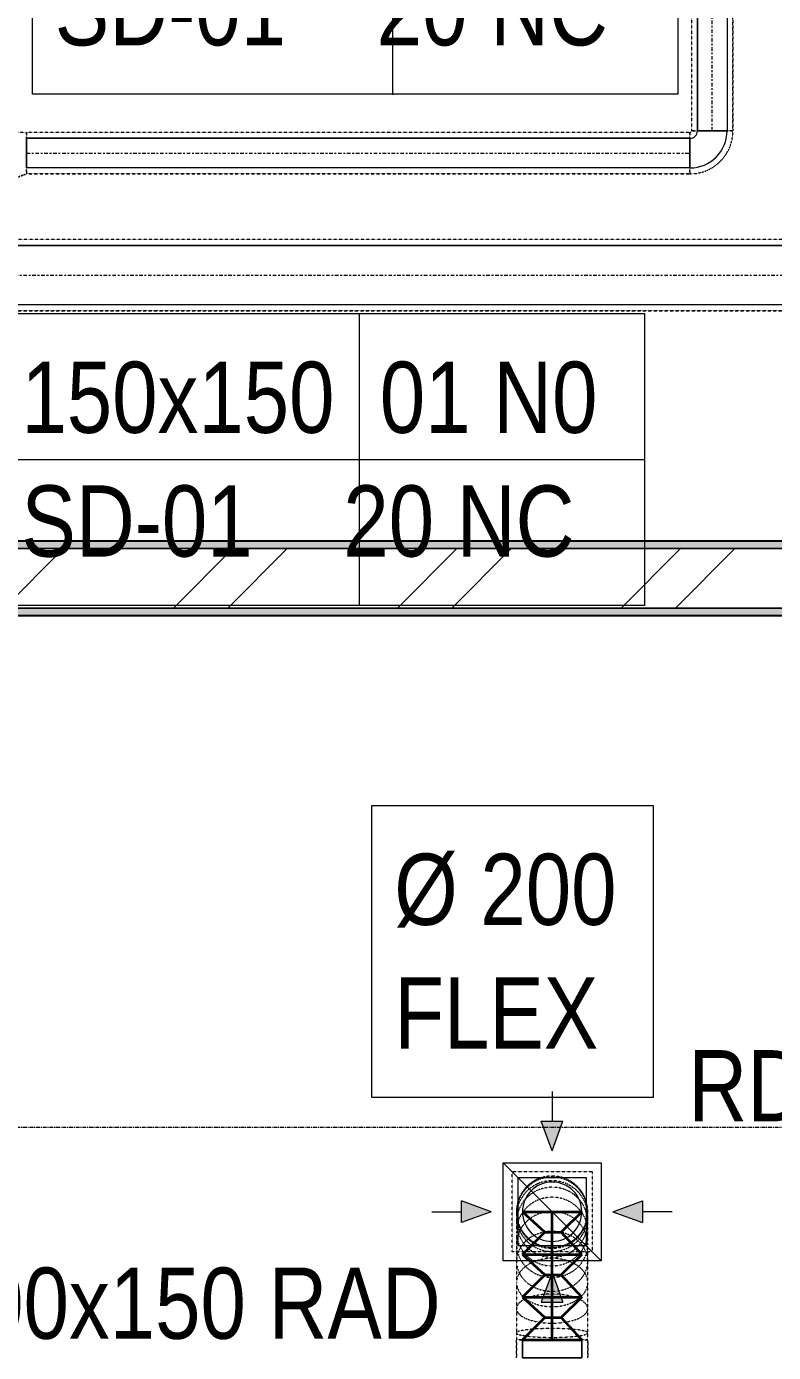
# Model space of a CAD drawing. Header units: inches. Extents: x -83664 to 20107, y -47222 to 19398.
# Drawn here: x 5926 to 8444, y -28523 to -24055 of the extents above; entities that cross this region are included whole.
import ezdxf

# ---------------------------------------------------------------- set-up
doc = ezdxf.new("R2010")
doc.units = ezdxf.units.IN
doc.header["$MEASUREMENT"] = 0
for name, pattern in [('Center', [29.999999, 12, -6, 6, -6]), ('Grid Line', [22.225, 12.7, -3.175, 3.175, -3.175]), ('Hidden 0_50', [1.0584, 0.5292, -0.5292])]:
    doc.linetypes.add(name, pattern=pattern)
for name, color, linetype, lineweight, true_color in [('A-DETL', 7, 'Continuous', 18, 0x00a600), ('M-HVAC-DUCT', 7, 'Continuous', 9, 0xffe97f), ('M-HVAC-DUCT-PATT', 7, 'Continuous', 35, 0x007f00)]:
    doc.layers.add(name, color=color, linetype=linetype, lineweight=lineweight, true_color=true_color)
for name, color, linetype, lineweight in [('A-DETL-GENF', 7, 'Continuous', 9), ('A-WALL', 7, 'Continuous', 9), ('A-WALL-PATT', 7, 'Continuous', 25), ('G-ANNO-TEXT', 7, 'Continuous', 9), ('M-HVAC-CDFF', 7, 'Continuous', 9), ('M-HVAC-DUCT-CNTR', 7, 'Center', 9), ('M-HVAC-DUCT-IDEN', 7, 'Continuous', 18), ('S-GRID', 7, 'Continuous', 9)]:
    doc.layers.add(name, color=color, linetype=linetype, lineweight=lineweight)
doc.styles.add('Arial Narrow_21', font='ARIALN.TTF', dxfattribs={"height": 240})
pattern_1 = [(0, (0, 0), (1219.2, 304.8), [50.292, -864.108, 50.292, -864.108, -4876.8]), (0, (0, 0), (1219.2, 304.8), [-1828.8, 50.292, -1778.508, 50.292, -864.108, -2133.6]), (0, (0, 0), (1219.2, 304.8), [-4572, 50.292, -559.308, 50.292, -1473.708]), (120, (457.2, 152.4), (-873.56454, 903.45817), [50.292, -864.108, 50.292, -864.108, -4876.8]), (120, (457.2, 152.4), (-873.56454, 903.45817), [-1828.8, 50.292, -1778.508, 50.292, -864.108, -2133.6]), (120, (457.2, 152.4), (-873.56454, 903.45817), [-4572, 50.292, -559.308, 50.292, -1473.708]), (240, (609.6, 762), (-345.63546, -1208.25817), [50.292, -864.108, 50.292, -864.108, -4876.8]), (240, (609.6, 762), (-345.63546, -1208.25817), [-1828.8, 50.292, -1778.508, 50.292, -864.108, -2133.6]), (240, (609.6, 762), (-345.63546, -1208.25817), [-4572, 50.292, -559.308, 50.292, -1473.708])]
pattern_2 = [(45, (0, 0), (-377.1708, 377.1708), []), (45, (0, 571.5), (-377.1708, 377.1708), [])]

# ---------------------------------------------------------------- blocks, each defined once
blk = doc.blocks.new('GCE-AT-Return Air Rectangular Diffuser - 230x230-7597546-FIRST FLOOR AC CONDITIONING LAYOUT - PART A')
at = {"layer": 'A-DETL-GENF', "true_color": 0xff00ff}
for points in [[(0, 205), (36.4, 305), (-36.4, 305)], [(-305, -36.4), (-205, 0), (-305, 36.4)], [(305, -36.4), (305, 36.4), (205, 0)], [(36.4, -305), (0, -205), (-36.4, -305)]]:
    blk.add_hatch(color=6, dxfattribs=at).paths.add_polyline_path(points)
at = {"layer": 'A-DETL-GENF', "color": 6, "true_color": 0xff00ff}
for p, q in [((0, 405), (0, 305)), ((0, 205), (-36.4, 305)), ((-36.4, 305), (36.4, 305)), ((0, 205), (36.4, 305)), ((-165, 165), (165, 165)), ((-165, -165), (-165, 165)), ((-165, 165), (165, -165)), ((165, 165), (165, -165)), ((-205, 0), (-305, 36.4)), ((-305, -36.4), (-305, 36.4)), ((205, 0), (305, 36.4)), ((305, 36.4), (305, -36.4)), ((405, 0), (305, 0)), ((-405, 0), (-305, 0)), ((-205, 0), (-305, -36.4)), ((205, 0), (305, -36.4)), ((165, -165), (-165, -165)), ((0, -205), (-36.4, -305)), ((0, -205), (36.4, -305)), ((-36.4, -305), (36.4, -305)), ((0, -405), (0, -305))]:
    blk.add_line(p, q, dxfattribs=at)
blk = doc.blocks.new('M_Rectangular to Round Transition - Angle - 45 Degree-V62-FIRST FLOOR AC CONDITIONING LAYOUT - PART A')
at = {"layer": 'M-HVAC-DUCT', "color": 6, "true_color": 0xff00ff}
for p, q in [((0, 100), (60.4, 100)), ((60.4, 100), (0, 100)), ((0, 100), (0, -100)), ((0, -100), (0, 100)), ((60.4, 0), (60.4, 100)), ((60.4, 0), (60.4, 100)), ((60.4, -100), (60.4, 0)), ((60.4, -100), (60.4, 0)), ((0, -100), (60.4, -100)), ((60.4, -100), (0, -100))]:
    blk.add_line(p, q, dxfattribs=at)
blk = doc.blocks.new('M_Rectangular to Round Transition - Angle - 45 Degree-7626202-FIRST FLOOR AC CONDITIONING LAYOUT - PART A')
at = {"layer": 'M-HVAC-DUCT', "color": 6, "true_color": 0xff00ff}
for p, q in [((132975.6, 86453.8), (133205.6, 86453.8)), ((132975.6, 86223.8), (132975.6, 86453.8)), ((133205.6, 86453.8), (133205.6, 86223.8)), ((133205.6, 86223.8), (132975.6, 86223.8))]:
    blk.add_line(p, q, dxfattribs=at)
for start, end in [(90, 180), (0, 90), (180, 270), (270, 0)]:
    blk.add_arc((133090.6, 86338.8), 100, start, end, dxfattribs=at)
blk = doc.blocks.new('M_Rectangular Elbow - Radius - 0_75 W-8295829-FIRST FLOOR AC CONDITIONING LAYOUT - PART A')
at = {"layer": 'M-HVAC-DUCT', "color": 30, "true_color": 0xff7f00}
for p, q in [((-75, 50), (-75, -50)), ((-75, -50), (-75, 50)), ((-50, 75), (50, 75)), ((50, 75), (-50, 75))]:
    blk.add_line(p, q, dxfattribs=at)
for radius in [25, 25, 125, 125]:
    blk.add_arc((-75, 75), radius, 270, 0, dxfattribs=at)
blk = doc.blocks.new('TEMW-SMBZ-HO-BM-HVAC-00002_rvt-1-FIRST FLOOR AC CONDITIONING LAYOUT - PART A')
at = {"layer": 'M-HVAC-DUCT', "color": 30, "linetype": 'Hidden 0_50', "true_color": 0xff7f00}
for p, q in [((159623.8, 75674.5), (159623.8, 73965.3)), ((159623.8, 75674.5), (159623.8, 73965.3)), ((159763.8, 73965.3), (159763.8, 75674.5)), ((159763.8, 75674.5), (159763.8, 73965.3)), ((157008, 73975.3), (157383, 73960.3)), ((157008, 73975.3), (157383, 73960.3)), ((157383, 73820.3), (157383, 73960.3)), ((157383, 73960.3), (157383, 73820.3)), ((159618.8, 73960.3), (157383, 73960.3)), ((159618.8, 73960.3), (157383, 73960.3)), ((157383, 73820.3), (157383, 73960.3)), ((157383, 73960.3), (157383, 73820.3)), ((159618.8, 73820.3), (159618.8, 73960.3)), ((159618.8, 73960.3), (159618.8, 73820.3)), ((159618.8, 73960.3), (159618.8, 73820.3)), ((159618.8, 73820.3), (159618.8, 73960.3)), ((159763.8, 73965.3), (159623.8, 73965.3)), ((159623.8, 73965.3), (159763.8, 73965.3)), ((159763.8, 73965.3), (159623.8, 73965.3)), ((159623.8, 73965.3), (159763.8, 73965.3)), ((157008, 73685.3), (157383, 73820.3)), ((157383, 73820.3), (157008, 73685.3)), ((157383, 73820.3), (159618.8, 73820.3)), ((159618.8, 73820.3), (157383, 73820.3))]:
    blk.add_line(p, q, dxfattribs=at)
at = {"layer": 'M-HVAC-DUCT', "color": 30, "true_color": 0xff7f00}
for p, q in [((159643.8, 73965.3), (159643.8, 75674.5)), ((159643.8, 75674.5), (159643.8, 73965.3)), ((159743.8, 75674.5), (159743.8, 73965.3)), ((159743.8, 75674.5), (159743.8, 73965.3)), ((157383, 73940.3), (157383, 73840.3)), ((157383, 73840.3), (157383, 73940.3)), ((157383, 73940.3), (159618.8, 73940.3)), ((159618.8, 73940.3), (157383, 73940.3)), ((159618.8, 73940.3), (159618.8, 73840.3)), ((159618.8, 73840.3), (159618.8, 73940.3)), ((159643.8, 73965.3), (159743.8, 73965.3)), ((159743.8, 73965.3), (159643.8, 73965.3)), ((159618.8, 73840.3), (157383, 73840.3)), ((159618.8, 73840.3), (157383, 73840.3))]:
    blk.add_line(p, q, dxfattribs=at)
at = {"layer": 'M-HVAC-DUCT', "color": 6, "linetype": 'Hidden 0_50', "true_color": 0xff00ff}
for p, q in [((163409.1, 73599.1), (155962.6, 73599.1)), ((163409.1, 73599.1), (155962.6, 73599.1)), ((155962.6, 73359.1), (163409.1, 73359.1)), ((163409.1, 73359.1), (155962.6, 73359.1)), ((159019.4, 70188.8), (159019.4, 70458.8)), ((159019.4, 70458.8), (159289.4, 70458.8)), ((159289.4, 70458.8), (159289.4, 70188.8)), ((159034.4, 70323.8), (159034.4, 70320.3)), ((159034.4, 70320.3), (159034.4, 70308.9)), ((159274.4, 70320.3), (159274.4, 70323.8)), ((159274.4, 70308.9), (159274.4, 70320.3)), ((159034.4, 70308.9), (159034.4, 70288.2)), ((159034.4, 70288.2), (159034.4, 70256.8)), ((159274.4, 70288.2), (159274.4, 70308.9)), ((159274.4, 70256.8), (159274.4, 70288.2)), ((159034.4, 70256.8), (159034.4, 70213.5)), ((159274.4, 70213.5), (159274.4, 70256.8)), ((159289.4, 70188.8), (159019.4, 70188.8)), ((159034.4, 70213.5), (159034.4, 70156.7)), ((159274.4, 70156.7), (159274.4, 70213.5)), ((159034.4, 70156.7), (159034.4, 70085.1)), ((159274.4, 70085.1), (159274.4, 70156.7)), ((159034.4, 70085.1), (159034.4, 69997.4)), ((159274.4, 69997.4), (159274.4, 70085.1)), ((159034.4, 69997.4), (159034.4, 69915.3)), ((159274.4, 69915.3), (159274.4, 69997.4)), ((159034.4, 69915.3), (159034.4, 69892.1)), ((159274.4, 69892.1), (159274.4, 69915.3)), ((159034.4, 69892.1), (159274.4, 69892.1)), ((159034.4, 69892.1), (159274.4, 69892.1)), ((159034.4, 69831.7), (159034.4, 69892.1)), ((159034.4, 69892.1), (159034.4, 69831.7)), ((159154.4, 69892.1), (159034.4, 69892.1)), ((159154.4, 69892.1), (159034.4, 69892.1)), ((159274.4, 69892.1), (159154.4, 69892.1)), ((159274.4, 69892.1), (159154.4, 69892.1)), ((159274.4, 69831.7), (159274.4, 69892.1)), ((159274.4, 69892.1), (159274.4, 69831.7))]:
    blk.add_line(p, q, dxfattribs=at)
at = {"layer": 'M-HVAC-DUCT', "color": 6, "true_color": 0xff00ff}
for p, q in [((155962.6, 73579.1), (163409.1, 73579.1)), ((163409.1, 73579.1), (155962.6, 73579.1)), ((163409.1, 73379.1), (155962.6, 73379.1)), ((163409.1, 73379.1), (155962.6, 73379.1))]:
    blk.add_line(p, q, dxfattribs=at)
at = {"layer": 'M-HVAC-DUCT', "color": 30, "linetype": 'Hidden 0_50', "true_color": 0xff7f00}
for radius in [5, 145, 145, 5]:
    blk.add_arc((159618.8, 73965.3), radius, 270, 0, dxfattribs=at)
at = {"layer": 'M-HVAC-DUCT', "color": 6, "linetype": 'Hidden 0_50', "true_color": 0xff00ff}
for start, end in [(0, 180), (90, 180), (0, 90), (180, 0), (180, 270), (270, 0)]:
    blk.add_arc((159154.4, 70323.8), 120, start, end, dxfattribs=at)
for points in [[(159274.4, 70323.8), (159274.4, 70334.2), (159271.6, 70355.2), (159259.5, 70384.5), (159240.2, 70409.6), (159215, 70428.9), (159185.8, 70441), (159154.4, 70445.2), (159122.9, 70441), (159093.7, 70428.9), (159068.5, 70409.6), (159049.2, 70384.5), (159037.1, 70355.2), (159034.4, 70334.2), (159034.4, 70323.8)], [(159274.4, 70320.3), (159274.4, 70330.7), (159271.6, 70351.7), (159259.5, 70380.9), (159240.2, 70406), (159215, 70425.3), (159185.8, 70437.4), (159154.4, 70441.5), (159122.9, 70437.4), (159093.7, 70425.3), (159068.5, 70406), (159049.2, 70380.9), (159037.1, 70351.7), (159034.4, 70330.7), (159034.4, 70320.3)], [(159274.4, 70308.9), (159274.4, 70319.3), (159271.6, 70340.1), (159259.5, 70369.2), (159240.2, 70394.2), (159215, 70413.3), (159185.8, 70425.4), (159154.4, 70429.5), (159122.9, 70425.4), (159093.7, 70413.3), (159068.5, 70394.2), (159049.2, 70369.2), (159037.1, 70340.1), (159034.4, 70319.3), (159034.4, 70308.9)], [(159274.4, 70288.2), (159274.4, 70298.5), (159271.6, 70319.1), (159259.5, 70347.9), (159240.2, 70372.6), (159215, 70391.6), (159185.8, 70403.5), (159154.4, 70407.5), (159122.9, 70403.5), (159093.7, 70391.6), (159068.5, 70372.6), (159049.2, 70347.9), (159037.1, 70319.1), (159034.4, 70298.5), (159034.4, 70288.2)], [(159274.4, 70256.8), (159274.4, 70266.9), (159271.6, 70287.1), (159259.5, 70315.3), (159240.2, 70339.5), (159215, 70358.1), (159185.8, 70369.7), (159154.4, 70373.7), (159122.9, 70369.7), (159093.7, 70358.1), (159068.5, 70339.5), (159049.2, 70315.3), (159037.1, 70287.1), (159034.4, 70266.9), (159034.4, 70256.8)], [(159274.4, 70213.5), (159274.4, 70223.1), (159271.6, 70242.5), (159259.5, 70269.5), (159240.2, 70292.7), (159215, 70310.5), (159185.8, 70321.7), (159154.4, 70325.5), (159122.9, 70321.7), (159093.7, 70310.5), (159068.5, 70292.7), (159049.2, 70269.5), (159037.1, 70242.5), (159034.4, 70223.1), (159034.4, 70213.5)], [(159034.4, 70323.8), (159034.4, 70313.3), (159037.1, 70292.4), (159049.2, 70263.1), (159068.5, 70237.9), (159093.7, 70218.7), (159122.9, 70206.5), (159154.4, 70202.4), (159185.8, 70206.5), (159215, 70218.7), (159240.2, 70237.9), (159259.5, 70263.1), (159271.6, 70292.4), (159274.4, 70313.3), (159274.4, 70323.8)], [(159034.4, 70320.3), (159034.4, 70309.8), (159037.1, 70288.9), (159049.2, 70259.7), (159068.5, 70234.6), (159093.7, 70215.3), (159122.9, 70203.2), (159154.4, 70199.1), (159185.8, 70203.2), (159215, 70215.3), (159240.2, 70234.6), (159259.5, 70259.7), (159271.6, 70288.9), (159274.4, 70309.8), (159274.4, 70320.3)], [(159034.4, 70308.9), (159034.4, 70298.5), (159037.1, 70277.7), (159049.2, 70248.6), (159068.5, 70223.6), (159093.7, 70204.4), (159122.9, 70192.4), (159154.4, 70188.3), (159185.8, 70192.4), (159215, 70204.4), (159240.2, 70223.6), (159259.5, 70248.6), (159271.6, 70277.7), (159274.4, 70298.5), (159274.4, 70308.9)], [(159034.4, 70288.2), (159034.4, 70277.9), (159037.1, 70257.3), (159049.2, 70228.5), (159068.5, 70203.8), (159093.7, 70184.8), (159122.9, 70172.9), (159154.4, 70168.8), (159185.8, 70172.9), (159215, 70184.8), (159240.2, 70203.8), (159259.5, 70228.5), (159271.6, 70257.3), (159274.4, 70277.9), (159274.4, 70288.2)], [(159274.4, 70156.7), (159274.4, 70165.5), (159271.6, 70183.1), (159259.5, 70207.8), (159240.2, 70228.9), (159215, 70245.2), (159185.8, 70255.4), (159154.4, 70258.8), (159122.9, 70255.4), (159093.7, 70245.2), (159068.5, 70228.9), (159049.2, 70207.8), (159037.1, 70183.1), (159034.4, 70165.5), (159034.4, 70156.7)], [(159034.4, 70256.8), (159034.4, 70246.8), (159037.1, 70226.6), (159049.2, 70198.4), (159068.5, 70174.2), (159093.7, 70155.6), (159122.9, 70143.9), (159154.4, 70140), (159185.8, 70143.9), (159215, 70155.6), (159240.2, 70174.2), (159259.5, 70198.4), (159271.6, 70226.6), (159274.4, 70246.8), (159274.4, 70256.8)], [(159034.4, 70213.5), (159034.4, 70203.8), (159037.1, 70184.5), (159049.2, 70157.4), (159068.5, 70134.2), (159093.7, 70116.4), (159122.9, 70105.2), (159154.4, 70101.4), (159185.8, 70105.2), (159215, 70116.4), (159240.2, 70134.2), (159259.5, 70157.4), (159271.6, 70184.5), (159274.4, 70203.8), (159274.4, 70213.5)], [(159274.4, 70085.1), (159274.4, 70092.2), (159271.6, 70106.4), (159259.5, 70126.2), (159240.2, 70143.3), (159215, 70156.4), (159185.8, 70164.6), (159154.4, 70167.4), (159122.9, 70164.6), (159093.7, 70156.4), (159068.5, 70143.3), (159049.2, 70126.2), (159037.1, 70106.4), (159034.4, 70092.2), (159034.4, 70085.1)], [(159034.4, 70156.7), (159034.4, 70147.8), (159037.1, 70130.2), (159049.2, 70105.6), (159068.5, 70084.4), (159093.7, 70068.2), (159122.9, 70058), (159154.4, 70054.5), (159185.8, 70058), (159215, 70068.2), (159240.2, 70084.4), (159259.5, 70105.6), (159271.6, 70130.2), (159274.4, 70147.8), (159274.4, 70156.7)], [(159034.4, 70085.1), (159034.4, 70078), (159037.1, 70063.8), (159049.2, 70043.9), (159068.5, 70026.9), (159093.7, 70013.8), (159122.9, 70005.6), (159154.4, 70002.8), (159185.8, 70005.6), (159215, 70013.8), (159240.2, 70026.9), (159259.5, 70043.9), (159271.6, 70063.8), (159274.4, 70078), (159274.4, 70085.1)], [(159274.4, 69997.4), (159274.4, 70001.7), (159271.6, 70010.2), (159259.5, 70022.2), (159240.2, 70032.4), (159215, 70040.3), (159185.8, 70045.3), (159154.4, 70047), (159122.9, 70045.3), (159093.7, 70040.3), (159068.5, 70032.4), (159049.2, 70022.2), (159037.1, 70010.2), (159034.4, 70001.7), (159034.4, 69997.4)], [(159034.4, 69997.4), (159034.4, 69993), (159037.1, 69984.5), (159049.2, 69972.5), (159068.5, 69962.3), (159093.7, 69954.4), (159122.9, 69949.4), (159154.4, 69947.7), (159185.8, 69949.4), (159215, 69954.4), (159240.2, 69962.3), (159259.5, 69972.5), (159271.6, 69984.5), (159274.4, 69993), (159274.4, 69997.4)], [(159274.4, 69915.3), (159274.4, 69916.6), (159271.6, 69919.2), (159259.5, 69922.9), (159240.2, 69926), (159215, 69928.4), (159185.8, 69929.9), (159154.4, 69930.4), (159122.9, 69929.9), (159093.7, 69928.4), (159068.5, 69926), (159049.2, 69922.9), (159037.1, 69919.2), (159034.4, 69916.6), (159034.4, 69915.3)], [(159034.4, 69915.3), (159034.4, 69914), (159037.1, 69911.4), (159049.2, 69907.7), (159068.5, 69904.6), (159093.7, 69902.2), (159122.9, 69900.7), (159154.4, 69900.2), (159185.8, 69900.7), (159215, 69902.2), (159240.2, 69904.6), (159259.5, 69907.7), (159271.6, 69911.4), (159274.4, 69914), (159274.4, 69915.3)]]:
    blk.add_open_spline(points, degree=3, dxfattribs=at)
at = {"layer": 'M-HVAC-DUCT-CNTR', "color": 30, "true_color": 0xff7f00}
for p, q in [((159693.8, 73965.3), (159693.8, 75674.5)), ((157383, 73890.3), (159618.8, 73890.3))]:
    blk.add_line(p, q, dxfattribs=at)
at = {"layer": 'M-HVAC-DUCT-CNTR', "color": 6, "true_color": 0xff00ff}
blk.add_line((155962.6, 73479.1), (163409.1, 73479.1), dxfattribs=at)
at = {"layer": 'M-HVAC-DUCT-CNTR', "color": 6, "linetype": 'Continuous', "lineweight": 35, "true_color": 0xff00ff}
blk.add_open_spline([(159154.4, 69892.1), (159154.4, 70235.6), (159154.4, 70323.8), (159154.4, 70323.8)], degree=3, dxfattribs=at)
at = {"layer": 'M-HVAC-DUCT-PATT', "color": 6, "true_color": 0xff00ff}
for p, q in [((159054.4, 70323.8), (159254.4, 70323.8)), ((159054.4, 70323.8), (159129.4, 70254.9)), ((159254.4, 70323.8), (159185.4, 70254.9)), ((159054.4, 70179.9), (159129.4, 70254.9)), ((159129.4, 70254.9), (159185.4, 70254.9)), ((159254.4, 70179.9), (159185.4, 70254.9)), ((159054.4, 70179.9), (159254.4, 70179.9)), ((159054.4, 70179.9), (159254.4, 70179.9)), ((159054.4, 70179.9), (159129.4, 70111)), ((159254.4, 70179.9), (159185.4, 70111)), ((159054.4, 70036), (159129.4, 70111)), ((159129.4, 70111), (159185.4, 70111)), ((159254.4, 70036), (159185.4, 70111)), ((159054.4, 70036), (159254.4, 70036)), ((159054.4, 70036), (159254.4, 70036)), ((159054.4, 70036), (159129.4, 69967.1)), ((159254.4, 70036), (159185.4, 69967.1)), ((159054.4, 69892.1), (159129.4, 69967.1)), ((159129.4, 69967.1), (159185.4, 69967.1)), ((159254.4, 69892.1), (159185.4, 69967.1)), ((159054.4, 69892.1), (159254.4, 69892.1)), ((159054.4, 69892.1), (159254.4, 69892.1))]:
    blk.add_line(p, q, dxfattribs=at)
at = {"layer": 'M-HVAC-CDFF', "color": 6, "linetype": 'Hidden 0_50', "lineweight": 9, "true_color": 0xff00ff}
blk.add_blockref('GCE-AT-Return Air Rectangular Diffuser - 230x230-7597546-FIRST FLOOR AC CONDITIONING LAYOUT - PART A', (159154.4, 70323.8), dxfattribs=at)
at = {"layer": 'M-HVAC-DUCT', "color": 6, "linetype": 'Hidden 0_50', "lineweight": 9, "true_color": 0xff00ff}
for name, p in [('M_Rectangular Elbow - Radius - 0_75 W-8295829-FIRST FLOOR AC CONDITIONING LAYOUT - PART A', (159693.8, 73890.3)), ('M_Rectangular to Round Transition - Angle - 45 Degree-7626202-FIRST FLOOR AC CONDITIONING LAYOUT - PART A', (26063.8, -16015.1))]:
    blk.add_blockref(name, p, dxfattribs=at)
at = {"layer": 'M-HVAC-DUCT', "color": 6, "linetype": 'Hidden 0_50', "lineweight": 9, "true_color": 0xff00ff, "rotation": 90}
blk.add_blockref('M_Rectangular to Round Transition - Angle - 45 Degree-V62-FIRST FLOOR AC CONDITIONING LAYOUT - PART A', (159154.4, 69831.7), dxfattribs=at)
blk = doc.blocks.new('TEMW-SMBZ-HO-BM-HVAC-00002_rvt-2-FIRST FLOOR AC CONDITIONING LAYOUT - PART A')
at = {"layer": 'M-HVAC-DUCT', "color": 30, "linetype": 'Hidden 0_50', "true_color": 0xff7f00}
for p, q in [((159623.8, 75674.5), (159623.8, 73965.3)), ((159623.8, 75674.5), (159623.8, 73965.3)), ((159763.8, 73965.3), (159763.8, 75674.5)), ((159763.8, 75674.5), (159763.8, 73965.3)), ((157008, 73975.3), (157383, 73960.3)), ((157008, 73975.3), (157383, 73960.3)), ((157383, 73820.3), (157383, 73960.3)), ((157383, 73960.3), (157383, 73820.3)), ((159618.8, 73960.3), (157383, 73960.3)), ((159618.8, 73960.3), (157383, 73960.3)), ((157383, 73820.3), (157383, 73960.3)), ((157383, 73960.3), (157383, 73820.3)), ((159618.8, 73820.3), (159618.8, 73960.3)), ((159618.8, 73960.3), (159618.8, 73820.3)), ((159618.8, 73960.3), (159618.8, 73820.3)), ((159618.8, 73820.3), (159618.8, 73960.3)), ((159763.8, 73965.3), (159623.8, 73965.3)), ((159623.8, 73965.3), (159763.8, 73965.3)), ((159763.8, 73965.3), (159623.8, 73965.3)), ((159623.8, 73965.3), (159763.8, 73965.3)), ((157008, 73685.3), (157383, 73820.3)), ((157383, 73820.3), (157008, 73685.3)), ((157383, 73820.3), (159618.8, 73820.3)), ((159618.8, 73820.3), (157383, 73820.3))]:
    blk.add_line(p, q, dxfattribs=at)
at = {"layer": 'M-HVAC-DUCT', "color": 30, "true_color": 0xff7f00}
for p, q in [((159643.8, 73965.3), (159643.8, 75674.5)), ((159643.8, 75674.5), (159643.8, 73965.3)), ((159743.8, 75674.5), (159743.8, 73965.3)), ((159743.8, 75674.5), (159743.8, 73965.3)), ((157383, 73940.3), (157383, 73840.3)), ((157383, 73840.3), (157383, 73940.3)), ((157383, 73940.3), (159618.8, 73940.3)), ((159618.8, 73940.3), (157383, 73940.3)), ((159618.8, 73940.3), (159618.8, 73840.3)), ((159618.8, 73840.3), (159618.8, 73940.3)), ((159643.8, 73965.3), (159743.8, 73965.3)), ((159743.8, 73965.3), (159643.8, 73965.3)), ((159618.8, 73840.3), (157383, 73840.3)), ((159618.8, 73840.3), (157383, 73840.3))]:
    blk.add_line(p, q, dxfattribs=at)
at = {"layer": 'M-HVAC-DUCT', "color": 6, "linetype": 'Hidden 0_50', "true_color": 0xff00ff}
for p, q in [((163409.1, 73599.1), (155962.6, 73599.1)), ((163409.1, 73599.1), (155962.6, 73599.1)), ((155962.6, 73359.1), (163409.1, 73359.1)), ((163409.1, 73359.1), (155962.6, 73359.1)), ((159019.4, 70188.8), (159019.4, 70458.8)), ((159019.4, 70458.8), (159289.4, 70458.8)), ((159289.4, 70458.8), (159289.4, 70188.8)), ((159034.4, 70323.8), (159034.4, 70320.3)), ((159034.4, 70320.3), (159034.4, 70308.9)), ((159274.4, 70320.3), (159274.4, 70323.8)), ((159274.4, 70308.9), (159274.4, 70320.3)), ((159034.4, 70308.9), (159034.4, 70288.2)), ((159034.4, 70288.2), (159034.4, 70256.8)), ((159274.4, 70288.2), (159274.4, 70308.9)), ((159274.4, 70256.8), (159274.4, 70288.2)), ((159034.4, 70256.8), (159034.4, 70213.5)), ((159274.4, 70213.5), (159274.4, 70256.8)), ((159289.4, 70188.8), (159019.4, 70188.8)), ((159034.4, 70213.5), (159034.4, 70156.7)), ((159274.4, 70156.7), (159274.4, 70213.5)), ((159034.4, 70156.7), (159034.4, 70085.1)), ((159274.4, 70085.1), (159274.4, 70156.7)), ((159034.4, 70085.1), (159034.4, 69997.4)), ((159274.4, 69997.4), (159274.4, 70085.1)), ((159034.4, 69997.4), (159034.4, 69915.3)), ((159274.4, 69915.3), (159274.4, 69997.4)), ((159034.4, 69915.3), (159034.4, 69892.1)), ((159274.4, 69892.1), (159274.4, 69915.3)), ((159034.4, 69892.1), (159274.4, 69892.1)), ((159034.4, 69892.1), (159274.4, 69892.1)), ((159034.4, 69831.7), (159034.4, 69892.1)), ((159034.4, 69892.1), (159034.4, 69831.7)), ((159154.4, 69892.1), (159034.4, 69892.1)), ((159154.4, 69892.1), (159034.4, 69892.1)), ((159274.4, 69892.1), (159154.4, 69892.1)), ((159274.4, 69892.1), (159154.4, 69892.1)), ((159274.4, 69831.7), (159274.4, 69892.1)), ((159274.4, 69892.1), (159274.4, 69831.7))]:
    blk.add_line(p, q, dxfattribs=at)
at = {"layer": 'M-HVAC-DUCT', "color": 6, "true_color": 0xff00ff}
for p, q in [((155962.6, 73579.1), (163409.1, 73579.1)), ((163409.1, 73579.1), (155962.6, 73579.1)), ((163409.1, 73379.1), (155962.6, 73379.1)), ((163409.1, 73379.1), (155962.6, 73379.1))]:
    blk.add_line(p, q, dxfattribs=at)
at = {"layer": 'M-HVAC-DUCT', "color": 30, "linetype": 'Hidden 0_50', "true_color": 0xff7f00}
for radius in [5, 145, 145, 5]:
    blk.add_arc((159618.8, 73965.3), radius, 270, 0, dxfattribs=at)
at = {"layer": 'M-HVAC-DUCT', "color": 6, "linetype": 'Hidden 0_50', "true_color": 0xff00ff}
for start, end in [(0, 180), (90, 180), (0, 90), (180, 0), (180, 270), (270, 0)]:
    blk.add_arc((159154.4, 70323.8), 120, start, end, dxfattribs=at)
for points in [[(159274.4, 70323.8), (159274.4, 70334.2), (159271.6, 70355.2), (159259.5, 70384.5), (159240.2, 70409.6), (159215, 70428.9), (159185.8, 70441), (159154.4, 70445.2), (159122.9, 70441), (159093.7, 70428.9), (159068.5, 70409.6), (159049.2, 70384.5), (159037.1, 70355.2), (159034.4, 70334.2), (159034.4, 70323.8)], [(159274.4, 70320.3), (159274.4, 70330.7), (159271.6, 70351.7), (159259.5, 70380.9), (159240.2, 70406), (159215, 70425.3), (159185.8, 70437.4), (159154.4, 70441.5), (159122.9, 70437.4), (159093.7, 70425.3), (159068.5, 70406), (159049.2, 70380.9), (159037.1, 70351.7), (159034.4, 70330.7), (159034.4, 70320.3)], [(159274.4, 70308.9), (159274.4, 70319.3), (159271.6, 70340.1), (159259.5, 70369.2), (159240.2, 70394.2), (159215, 70413.3), (159185.8, 70425.4), (159154.4, 70429.5), (159122.9, 70425.4), (159093.7, 70413.3), (159068.5, 70394.2), (159049.2, 70369.2), (159037.1, 70340.1), (159034.4, 70319.3), (159034.4, 70308.9)], [(159274.4, 70288.2), (159274.4, 70298.5), (159271.6, 70319.1), (159259.5, 70347.9), (159240.2, 70372.6), (159215, 70391.6), (159185.8, 70403.5), (159154.4, 70407.5), (159122.9, 70403.5), (159093.7, 70391.6), (159068.5, 70372.6), (159049.2, 70347.9), (159037.1, 70319.1), (159034.4, 70298.5), (159034.4, 70288.2)], [(159274.4, 70256.8), (159274.4, 70266.9), (159271.6, 70287.1), (159259.5, 70315.3), (159240.2, 70339.5), (159215, 70358.1), (159185.8, 70369.7), (159154.4, 70373.7), (159122.9, 70369.7), (159093.7, 70358.1), (159068.5, 70339.5), (159049.2, 70315.3), (159037.1, 70287.1), (159034.4, 70266.9), (159034.4, 70256.8)], [(159274.4, 70213.5), (159274.4, 70223.1), (159271.6, 70242.5), (159259.5, 70269.5), (159240.2, 70292.7), (159215, 70310.5), (159185.8, 70321.7), (159154.4, 70325.5), (159122.9, 70321.7), (159093.7, 70310.5), (159068.5, 70292.7), (159049.2, 70269.5), (159037.1, 70242.5), (159034.4, 70223.1), (159034.4, 70213.5)], [(159034.4, 70323.8), (159034.4, 70313.3), (159037.1, 70292.4), (159049.2, 70263.1), (159068.5, 70237.9), (159093.7, 70218.7), (159122.9, 70206.5), (159154.4, 70202.4), (159185.8, 70206.5), (159215, 70218.7), (159240.2, 70237.9), (159259.5, 70263.1), (159271.6, 70292.4), (159274.4, 70313.3), (159274.4, 70323.8)], [(159034.4, 70320.3), (159034.4, 70309.8), (159037.1, 70288.9), (159049.2, 70259.7), (159068.5, 70234.6), (159093.7, 70215.3), (159122.9, 70203.2), (159154.4, 70199.1), (159185.8, 70203.2), (159215, 70215.3), (159240.2, 70234.6), (159259.5, 70259.7), (159271.6, 70288.9), (159274.4, 70309.8), (159274.4, 70320.3)], [(159034.4, 70308.9), (159034.4, 70298.5), (159037.1, 70277.7), (159049.2, 70248.6), (159068.5, 70223.6), (159093.7, 70204.4), (159122.9, 70192.4), (159154.4, 70188.3), (159185.8, 70192.4), (159215, 70204.4), (159240.2, 70223.6), (159259.5, 70248.6), (159271.6, 70277.7), (159274.4, 70298.5), (159274.4, 70308.9)], [(159034.4, 70288.2), (159034.4, 70277.9), (159037.1, 70257.3), (159049.2, 70228.5), (159068.5, 70203.8), (159093.7, 70184.8), (159122.9, 70172.9), (159154.4, 70168.8), (159185.8, 70172.9), (159215, 70184.8), (159240.2, 70203.8), (159259.5, 70228.5), (159271.6, 70257.3), (159274.4, 70277.9), (159274.4, 70288.2)], [(159274.4, 70156.7), (159274.4, 70165.5), (159271.6, 70183.1), (159259.5, 70207.8), (159240.2, 70228.9), (159215, 70245.2), (159185.8, 70255.4), (159154.4, 70258.8), (159122.9, 70255.4), (159093.7, 70245.2), (159068.5, 70228.9), (159049.2, 70207.8), (159037.1, 70183.1), (159034.4, 70165.5), (159034.4, 70156.7)], [(159034.4, 70256.8), (159034.4, 70246.8), (159037.1, 70226.6), (159049.2, 70198.4), (159068.5, 70174.2), (159093.7, 70155.6), (159122.9, 70143.9), (159154.4, 70140), (159185.8, 70143.9), (159215, 70155.6), (159240.2, 70174.2), (159259.5, 70198.4), (159271.6, 70226.6), (159274.4, 70246.8), (159274.4, 70256.8)], [(159034.4, 70213.5), (159034.4, 70203.8), (159037.1, 70184.5), (159049.2, 70157.4), (159068.5, 70134.2), (159093.7, 70116.4), (159122.9, 70105.2), (159154.4, 70101.4), (159185.8, 70105.2), (159215, 70116.4), (159240.2, 70134.2), (159259.5, 70157.4), (159271.6, 70184.5), (159274.4, 70203.8), (159274.4, 70213.5)], [(159274.4, 70085.1), (159274.4, 70092.2), (159271.6, 70106.4), (159259.5, 70126.2), (159240.2, 70143.3), (159215, 70156.4), (159185.8, 70164.6), (159154.4, 70167.4), (159122.9, 70164.6), (159093.7, 70156.4), (159068.5, 70143.3), (159049.2, 70126.2), (159037.1, 70106.4), (159034.4, 70092.2), (159034.4, 70085.1)], [(159034.4, 70156.7), (159034.4, 70147.8), (159037.1, 70130.2), (159049.2, 70105.6), (159068.5, 70084.4), (159093.7, 70068.2), (159122.9, 70058), (159154.4, 70054.5), (159185.8, 70058), (159215, 70068.2), (159240.2, 70084.4), (159259.5, 70105.6), (159271.6, 70130.2), (159274.4, 70147.8), (159274.4, 70156.7)], [(159034.4, 70085.1), (159034.4, 70078), (159037.1, 70063.8), (159049.2, 70043.9), (159068.5, 70026.9), (159093.7, 70013.8), (159122.9, 70005.6), (159154.4, 70002.8), (159185.8, 70005.6), (159215, 70013.8), (159240.2, 70026.9), (159259.5, 70043.9), (159271.6, 70063.8), (159274.4, 70078), (159274.4, 70085.1)], [(159274.4, 69997.4), (159274.4, 70001.7), (159271.6, 70010.2), (159259.5, 70022.2), (159240.2, 70032.4), (159215, 70040.3), (159185.8, 70045.3), (159154.4, 70047), (159122.9, 70045.3), (159093.7, 70040.3), (159068.5, 70032.4), (159049.2, 70022.2), (159037.1, 70010.2), (159034.4, 70001.7), (159034.4, 69997.4)], [(159034.4, 69997.4), (159034.4, 69993), (159037.1, 69984.5), (159049.2, 69972.5), (159068.5, 69962.3), (159093.7, 69954.4), (159122.9, 69949.4), (159154.4, 69947.7), (159185.8, 69949.4), (159215, 69954.4), (159240.2, 69962.3), (159259.5, 69972.5), (159271.6, 69984.5), (159274.4, 69993), (159274.4, 69997.4)], [(159274.4, 69915.3), (159274.4, 69916.6), (159271.6, 69919.2), (159259.5, 69922.9), (159240.2, 69926), (159215, 69928.4), (159185.8, 69929.9), (159154.4, 69930.4), (159122.9, 69929.9), (159093.7, 69928.4), (159068.5, 69926), (159049.2, 69922.9), (159037.1, 69919.2), (159034.4, 69916.6), (159034.4, 69915.3)], [(159034.4, 69915.3), (159034.4, 69914), (159037.1, 69911.4), (159049.2, 69907.7), (159068.5, 69904.6), (159093.7, 69902.2), (159122.9, 69900.7), (159154.4, 69900.2), (159185.8, 69900.7), (159215, 69902.2), (159240.2, 69904.6), (159259.5, 69907.7), (159271.6, 69911.4), (159274.4, 69914), (159274.4, 69915.3)]]:
    blk.add_open_spline(points, degree=3, dxfattribs=at)
at = {"layer": 'M-HVAC-DUCT-CNTR', "color": 30, "true_color": 0xff7f00}
for p, q in [((159693.8, 73965.3), (159693.8, 75674.5)), ((157383, 73890.3), (159618.8, 73890.3))]:
    blk.add_line(p, q, dxfattribs=at)
at = {"layer": 'M-HVAC-DUCT-CNTR', "color": 6, "true_color": 0xff00ff}
blk.add_line((155962.6, 73479.1), (163409.1, 73479.1), dxfattribs=at)
at = {"layer": 'M-HVAC-DUCT-CNTR', "color": 6, "linetype": 'Continuous', "lineweight": 35, "true_color": 0xff00ff}
blk.add_open_spline([(159154.4, 69892.1), (159154.4, 70235.6), (159154.4, 70323.8), (159154.4, 70323.8)], degree=3, dxfattribs=at)
at = {"layer": 'M-HVAC-DUCT-PATT', "color": 6, "true_color": 0xff00ff}
for p, q in [((159054.4, 70323.8), (159254.4, 70323.8)), ((159054.4, 70323.8), (159129.4, 70254.9)), ((159254.4, 70323.8), (159185.4, 70254.9)), ((159054.4, 70179.9), (159129.4, 70254.9)), ((159129.4, 70254.9), (159185.4, 70254.9)), ((159254.4, 70179.9), (159185.4, 70254.9)), ((159054.4, 70179.9), (159254.4, 70179.9)), ((159054.4, 70179.9), (159254.4, 70179.9)), ((159054.4, 70179.9), (159129.4, 70111)), ((159254.4, 70179.9), (159185.4, 70111)), ((159054.4, 70036), (159129.4, 70111)), ((159129.4, 70111), (159185.4, 70111)), ((159254.4, 70036), (159185.4, 70111)), ((159054.4, 70036), (159254.4, 70036)), ((159054.4, 70036), (159254.4, 70036)), ((159054.4, 70036), (159129.4, 69967.1)), ((159254.4, 70036), (159185.4, 69967.1)), ((159054.4, 69892.1), (159129.4, 69967.1)), ((159129.4, 69967.1), (159185.4, 69967.1)), ((159254.4, 69892.1), (159185.4, 69967.1)), ((159054.4, 69892.1), (159254.4, 69892.1)), ((159054.4, 69892.1), (159254.4, 69892.1))]:
    blk.add_line(p, q, dxfattribs=at)
at = {"layer": 'M-HVAC-CDFF', "color": 6, "linetype": 'Hidden 0_50', "lineweight": 9, "true_color": 0xff00ff}
blk.add_blockref('GCE-AT-Return Air Rectangular Diffuser - 230x230-7597546-FIRST FLOOR AC CONDITIONING LAYOUT - PART A', (159154.4, 70323.8), dxfattribs=at)
at = {"layer": 'M-HVAC-DUCT', "color": 6, "linetype": 'Hidden 0_50', "lineweight": 9, "true_color": 0xff00ff}
for name, p in [('M_Rectangular Elbow - Radius - 0_75 W-8295829-FIRST FLOOR AC CONDITIONING LAYOUT - PART A', (159693.8, 73890.3)), ('M_Rectangular to Round Transition - Angle - 45 Degree-7626202-FIRST FLOOR AC CONDITIONING LAYOUT - PART A', (26063.8, -16015.1))]:
    blk.add_blockref(name, p, dxfattribs=at)
at = {"layer": 'M-HVAC-DUCT', "color": 6, "linetype": 'Hidden 0_50', "lineweight": 9, "true_color": 0xff00ff, "rotation": 90}
blk.add_blockref('M_Rectangular to Round Transition - Angle - 45 Degree-V62-FIRST FLOOR AC CONDITIONING LAYOUT - PART A', (159154.4, 69831.7), dxfattribs=at)
blk = doc.blocks.new('SMBZ_Hospital Arch Model_2026_01_29_rvt-1-FIRST FLOOR AC CONDITIONING LAYOUT - PART A')
at = {"layer": 'A-WALL-PATT', "lineweight": 9, "true_color": 0xbbbbbb}
h = blk.add_hatch(dxfattribs=at)
h.set_pattern_fill('FP_13', color=9, style=0, pattern_type=2)
h.set_pattern_definition(pattern_1)
h.paths.add_polyline_path([(134497, 72557.7), (166659.4, 72557.7), (166659.4, 72582.7), (114909.4, 72582.7), (114909.4, 72557.7), (132914.7, 72557.7)])
h = blk.add_hatch(dxfattribs=at)
h.set_pattern_fill('FP_12', color=9, style=0, pattern_type=2)
h.set_pattern_definition(pattern_2)
h.paths.add_polyline_path([(166659.4, 72357.7), (166659.4, 72557.7), (115109.4, 72557.7), (115109.4, 72357.7), (166461.3, 72357.7), (166461.3, 72526), (166611.3, 72526), (166611.3, 72357.7), (166634.4, 72357.7)])
h.paths.add_polyline_path([(148287, 72382.7), (146937, 72382.7), (146937, 72532.7), (148287, 72532.7), (148287, 72428.4)])
h.paths.add_polyline_path([(151156.4, 72382.7), (150032.4, 72382.7), (150032.4, 72532.7), (151156.4, 72532.7), (151156.4, 72417.2)])
h.paths.add_polyline_path([(134923.8, 72404.6), (134923.8, 72554.6), (135947.8, 72554.6), (135947.8, 72404.6)])
h = blk.add_hatch(dxfattribs=at)
h.set_pattern_fill('FP_13', color=9, style=0, pattern_type=2)
h.set_pattern_definition(pattern_1)
h.paths.add_polyline_path([(145572.9, 72557.7), (166659.4, 72557.7), (166659.4, 72582.7), (123686, 72582.7), (123686, 72557.7), (143990.6, 72557.7)])
h = blk.add_hatch(dxfattribs=at)
h.set_pattern_fill('FP_12', color=9, style=0, pattern_type=2)
h.set_pattern_definition(pattern_2)
h.paths.add_polyline_path([(166659.4, 72357.7), (166659.4, 72557.7), (123686, 72557.7), (123686, 72357.7), (166461.3, 72357.7), (166461.3, 72526), (166611.3, 72526), (166611.3, 72357.7), (166634.4, 72357.7)])
h.paths.add_polyline_path([(148287, 72382.7), (146937, 72382.7), (146937, 72532.7), (148287, 72532.7), (148287, 72442.6)])
h.paths.add_polyline_path([(150032.4, 72382.7), (150032.4, 72532.7), (151156.4, 72532.7), (151156.4, 72382.7)])
h.paths.add_polyline_path([(134923.8, 72404.6), (134923.8, 72554.6), (135947.8, 72554.6), (135947.8, 72404.6)])
h = blk.add_hatch(dxfattribs=at)
h.set_pattern_fill('FP_13', color=9, style=0, pattern_type=2)
h.set_pattern_definition(pattern_1)
h.paths.add_polyline_path([(166434.4, 72332.7), (166434.4, 72357.7), (115134.4, 72357.7), (115134.4, 72332.7), (166409.4, 72332.7)])
h = blk.add_hatch(dxfattribs=at)
h.set_pattern_fill('FP_13', color=9, style=0, pattern_type=2)
h.set_pattern_definition(pattern_1)
h.paths.add_polyline_path([(124084.4, 72332.7), (166434.4, 72332.7), (166434.4, 72357.7), (123884.4, 72357.7), (123884.4, 72332.7)])
at = {"layer": 'A-WALL', "color": 9, "lineweight": 25, "true_color": 0xbbbbbb}
for p, q in [((166659.4, 72582.7), (124159.4, 72582.7)), ((166659.4, 72582.7), (124159.4, 72582.7)), ((124159.4, 72332.7), (166409.4, 72332.7)), ((124309.4, 72332.7), (166409.4, 72332.7))]:
    blk.add_line(p, q, dxfattribs=at)
at = {"layer": 'A-WALL', "color": 9, "true_color": 0xbbbbbb}
for p, q in [((166659.4, 72582.7), (124159.4, 72582.7)), ((166659.4, 72582.7), (124159.4, 72582.7)), ((166659.4, 72557.7), (124159.4, 72557.7)), ((124159.4, 72557.7), (166659.4, 72557.7)), ((166434.4, 72357.7), (124159.4, 72357.7)), ((124159.4, 72357.7), (166434.4, 72357.7)), ((124309.4, 72332.7), (166409.4, 72332.7)), ((124309.4, 72332.7), (166409.4, 72332.7))]:
    blk.add_line(p, q, dxfattribs=at)

msp = doc.modelspace()

# ---------------------------------------------------------------- linework, layer by layer
at = {"layer": 'A-DETL', "color": 7, "lineweight": 9}
for p, q in [((7160.3, -23300.2), (7160.3, -24285.2)), ((7047.8, -25022.5), (7047.8, -26007.5)), ((5834.9, -25514.5), (8009.9, -25514.5))]:
    msp.add_line(p, q, dxfattribs=at)
at = {"layer": 'G-ANNO-TEXT', "flags": 128}
for points in [[(5946.8, -23299.8), (8121.8, -23299.8), (8121.8, -24283.8), (5946.8, -24283.8)], [(5834.3, -25022.1), (8009.3, -25022.1), (8009.3, -26006.1), (5834.3, -26006.1)], [(7090.6, -26679.8), (8037.9, -26679.8), (8037.9, -27663.8), (7090.6, -27663.8)]]:
    msp.add_lwpolyline(points, close=True, dxfattribs=at)
at = {"layer": 'S-GRID', "color": 254, "linetype": 'Grid Line', "true_color": 0xdcdcdc}
msp.add_line((20106.7, -27764.5), (-81517, -27764.5), dxfattribs=at)

# ---------------------------------------------------------------- block references
at = {"lineweight": 5}
for name in ['SMBZ_Hospital Arch Model_2026_01_29_rvt-1-FIRST FLOOR AC CONDITIONING LAYOUT - PART A', 'TEMW-SMBZ-HO-BM-HVAC-00002_rvt-1-FIRST FLOOR AC CONDITIONING LAYOUT - PART A', 'TEMW-SMBZ-HO-BM-HVAC-00002_rvt-2-FIRST FLOOR AC CONDITIONING LAYOUT - PART A']:
    msp.add_blockref(name, (-151456.7, -98372.2), dxfattribs=at)

# ---------------------------------------------------------------- texts
at = {"layer": 'G-ANNO-TEXT', "char_height": 240, "attachment_point": 1, "style": 'Arial Narrow_21'}
for s, insert, width in [('SD-01    20 NC', (6021.8, -23878.9), 2356.961), ('150x150  01 N0', (5909.3, -25184.5), 2441.138), ('SD-01    20 NC', (5909.3, -25601.3), 2356.961), ('Ø 200', (7165.6, -26842.2), 937.974), ('FLEX', (7165.6, -27259), 865.822), ('RD-02', (8156.9, -27504.1), 1010.126)]:
    msp.add_mtext(s, dxfattribs=dict(at, insert=insert, width=width))
at = {"layer": 'M-HVAC-DUCT-IDEN', "lineweight": 9, "insert": (5610.7, -28236.6), "char_height": 240, "width": 2152.531, "attachment_point": 1, "style": 'Arial Narrow_21'}
msp.add_mtext('200x150 RAD', dxfattribs=at)

doc.saveas('drawing.dxf')
